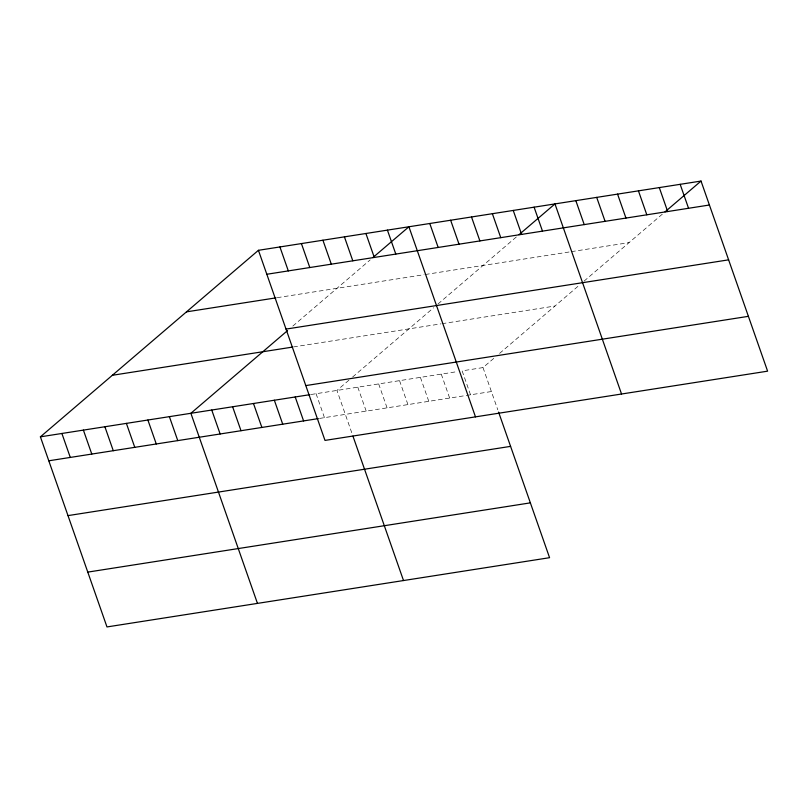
<?xml version="1.0" encoding="UTF-8"?>
<svg xmlns="http://www.w3.org/2000/svg" width="808" height="808" viewBox="0 0 808 808"><rect width="100%" height="100%" fill="white"/><g stroke="black" fill="none" stroke-linecap="round" stroke-linejoin="round"><path stroke-width="0.61" stroke-dasharray="4.04 3.03" d="M292.839 326.068L370.165 259.903M348.935 380.174L336.946 390.436L351.733 432.664M352.621 377.023L433.603 307.747M438.017 303.97L517.15 236.269M470.519 394.799L462.136 370.852L483.002 367.589L494.991 357.328M499.607 353.379L579.659 284.891M584.073 281.113L662.287 214.201M277.245 297.657L424.109 274.68M425.331 274.488L570.165 251.833M571.387 251.642L629.079 242.612M293.516 346.935L440.804 323.887M442.026 323.695L554.945 306.03M311.171 394.476L457.227 371.619M319.554 418.423L491.385 391.537M483.002 367.589L497.789 409.818M441.269 374.114L449.652 398.071M420.402 377.376L428.796 401.334M399.536 380.649L407.929 404.596M378.669 383.911L387.062 407.858M357.803 387.173L366.196 411.131M316.079 393.698L324.462 417.655"/><path stroke-width="1.21" d="M498.587 412.1L549.571 557.692L106.979 626.937L40.4 436.835L258.429 250.308L701.021 181.063L767.6 371.165L324.998 440.411L258.429 250.308M287.547 330.593L190.88 413.292L257.459 603.394M372.932 257.54L408.909 226.765L475.488 416.867M518.999 234.684L554.965 203.909L621.544 394.021M665.055 211.837L701.021 181.063M266.812 274.266L709.414 205.01M186.476 311.858L276.053 297.849M286.022 329.088L728.614 259.843M112.352 375.286L292.294 347.127M305.798 385.588L748.4 316.332M40.4 436.835L309.939 394.668M48.793 460.792L318.332 418.615M67.993 515.615L510.585 446.37M87.769 572.115L530.371 502.859M680.164 184.325L688.547 208.272M659.298 187.587L667.681 211.544M638.431 190.85L646.814 214.807M617.565 194.112L625.958 218.069M596.698 197.384L605.091 221.331M575.831 200.647L584.224 224.604M534.098 207.171L542.491 231.128M513.242 210.444L521.625 234.391M492.375 213.706L500.758 237.663M471.508 216.968L479.891 240.925M450.642 220.231L459.035 244.188M429.775 223.503L438.168 247.45M387.416 230.129L395.799 254.086M365.913 233.492L374.306 257.449M344.42 236.855L352.803 260.812M322.917 240.218L331.31 264.176M301.424 243.582L309.807 267.539M352.934 436.098L403.515 580.548M279.921 246.945L288.315 270.902M295.213 396.97L303.596 420.918M274.346 400.233L282.729 424.19M253.48 403.495L261.873 427.452M232.613 406.757L241.006 430.714M211.746 410.03L220.14 433.977M169.387 416.655L177.77 440.613M147.884 420.019L156.277 443.976M126.391 423.382L134.774 447.339M104.888 426.745L113.282 450.702M83.396 430.109L91.789 454.066M61.893 433.472L70.286 457.429"/></g></svg>
